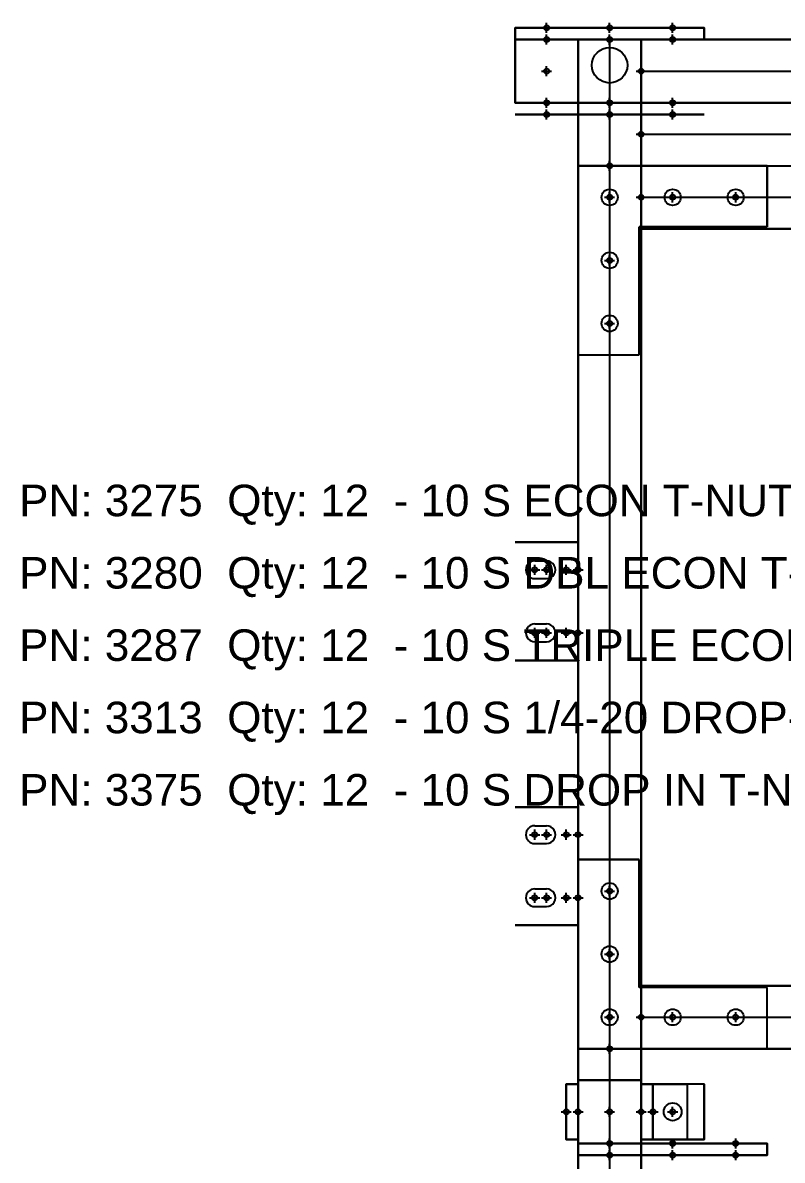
# Model space of a CAD drawing. Header units: inches. Extents: x -15.3 to 23.9, y -11.6 to 6.8.
# Drawn here: x 0.06 to 12.1, y -11.21 to 6.82 of the extents above; entities that cross this region are included whole.
import ezdxf

# ---------------------------------------------------------------- set-up
doc = ezdxf.new("R2010")
doc.units = ezdxf.units.IN
doc.header["$MEASUREMENT"] = 0
doc.header["$PDMODE"] = 34
doc.header["$PDSIZE"] = 0.08
for name, color, linetype in [('AQME Center Lines', 7, 'Continuous'), ('AQME Holes', 7, 'Continuous'), ('AQME NonGraphical Parts', 7, 'Continuous'), ('AQME Points', 7, 'Continuous'), ('AQME TSlots', 7, 'Continuous')]:
    doc.layers.add(name, color=color, linetype=linetype)
doc.styles.get("Standard").update_dxf_attribs({"font": 'ARIAL.TTF'})

# ---------------------------------------------------------------- blocks, each defined once
blk = doc.blocks.new('AQME_7042_20120316133744')
at = {"layer": 'AQME Holes', "color": 4}
blk.add_circle((0, 0), 0.2815, dxfattribs=at)
blk = doc.blocks.new('AQME_7042_20120316133754')
at = {"layer": 'AQME Holes', "color": 4}
blk.add_circle((0, 0), 0.2815, dxfattribs=at)
blk = doc.blocks.new('AQME_7042_20120316133802')
at = {"layer": 'AQME Holes', "color": 4}
blk.add_circle((0, 0), 0.2815, dxfattribs=at)
blk = doc.blocks.new('AQME_7042_20120316133815')
at = {"layer": 'AQME Holes', "color": 4}
blk.add_circle((0, 0), 0.2815, dxfattribs=at)
blk = doc.blocks.new('AQME_1030_20120316133816', base_point=(0.5, 0.5))
for points in [[(0, 0), (1, 0), (1, 3), (0, 3)], [(1, 3), (0, 3), (0, 3, 12), (1, 3, 12)], [(0, 3), (0, 0), (0, 0, 12), (0, 3, 12)], [(0, 0, 12), (1, 0, 12), (1, 3, 12), (0, 3, 12)], [(1, 0), (1, 3), (1, 3, 12), (1, 0, 12)], [(0, 0), (1, 0), (1, 0, 12), (0, 0, 12)]]:
    blk.add_3dface(points)
at = {"layer": 'AQME Center Lines', "color": 6}
for p, q in [((0, 2), (0, 2, 12)), ((1, 2), (1, 2, 12)), ((0, 1), (0, 1, 12)), ((1, 1), (1, 1, 12))]:
    blk.add_line(p, q, dxfattribs=at)
at = {"layer": 'AQME Points', "color": 3}
for p in [(0.5, 2.5), (0.5, 1.5), (0.5, 0.5)]:
    blk.add_point(p, dxfattribs=at)
at = {"layer": 'AQME Points', "color": 2}
for p in [(0.5, 2.5, 12), (0.5, 1.5, 12), (0.5, 0.5, 12)]:
    blk.add_point(p, dxfattribs=at)
at = {"layer": 'AQME TSlots', "color": 1}
for p, q in [((0.5, 3), (0.5, 3, 12)), ((0, 2.5), (0, 2.5, 12)), ((1, 2.5), (1, 2.5, 12)), ((0, 1.5), (0, 1.5, 12)), ((1, 1.5), (1, 1.5, 12)), ((0, 0.5), (0, 0.5, 12)), ((1, 0.5), (1, 0.5, 12)), ((0.5, 0), (0.5, 0, 12))]:
    blk.add_line(p, q, dxfattribs=at)
at = {"extrusion": (0, 1, 0)}
blk.add_blockref('AQME_7042_20120316133744', (-0.5, 0.406, 3), dxfattribs=at)
at = {"extrusion": (0, 1, 0), "rotation": 179.9999999999998}
blk.add_blockref('AQME_7042_20120316133754', (-0.4999999999999999, 11.594, 3), dxfattribs=at)
at = {"extrusion": (0, -1, 0), "rotation": 179.9999999999998}
blk.add_blockref('AQME_7042_20120316133802', (0.4999999999999999, 11.594), dxfattribs=at)
at = {"extrusion": (0, -1, 0)}
blk.add_blockref('AQME_7042_20120316133815', (0.5, 0.406), dxfattribs=at)
blk = doc.blocks.new('AQME_4118_20120316135133')
at = {"color": 1}
for centre in [(0, 0), (1, 0), (2, 0)]:
    blk.add_circle(centre, 0.1285, dxfattribs=at)
at = {"color": 3}
for p in [(0, 0), (1, 0), (2, 0)]:
    blk.add_point(p, dxfattribs=at)
at = {"color": 2}
for p in [(0, 0, 0.1875), (1, 0, 0.1875), (2, 0, 0.1875)]:
    blk.add_point(p, dxfattribs=at)
for points in [[(2.5, 0.4375), (-0.5, 0.4375), (-0.5, 0.4375, 0.188), (2.5, 0.4375, 0.188)], [(-0.5, 0.4375), (-0.5, -0.4375), (-0.5, -0.4375, 0.188), (-0.5, 0.4375, 0.188)], [(2.5, -0.4375), (2.5, 0.4375), (2.5, 0.4375, 0.188), (2.5, -0.4375, 0.188)], [(-0.5, -0.4375), (2.5, -0.4375), (2.5, -0.4375, 0.188), (-0.5, -0.4375, 0.188)]]:
    blk.add_3dface(points)
at = {"invisible_edges": 14}
for points in [[(-0.5, 0.4375), (2.5, 0.4375), (1, -0.0005)], [(2.5, 0.4375, 0.188), (-0.5, 0.4375, 0.188), (1, -0.0005, 0.188)], [(-0.5, -0.4375), (-0.5, 0.4375), (1, -0.0005)], [(-0.5, 0.4375, 0.188), (-0.5, -0.4375, 0.188), (1, -0.0005, 0.188)], [(2.5, 0.4375), (2.5, -0.4375), (1, -0.0005)], [(2.5, -0.4375, 0.188), (2.5, 0.4375, 0.188), (1, -0.0005, 0.188)], [(2.5, -0.4375), (-0.5, -0.4375), (1, -0.0005)], [(-0.5, -0.4375, 0.188), (2.5, -0.4375, 0.188), (1, -0.0005, 0.188)]]:
    blk.add_3dface(points, dxfattribs=at)
blk = doc.blocks.new('AQME_7042_20120316135722')
at = {"layer": 'AQME Holes', "color": 4}
blk.add_circle((0, 0), 0.2815, dxfattribs=at)
blk = doc.blocks.new('AQME_1010_20120316135724', base_point=(0.5, 0.5))
for points in [[(0, 0), (1, 0), (1, 1), (0, 1)], [(1, 1), (0, 1), (0, 1, 4), (1, 1, 4)], [(0, 1), (0, 0), (0, 0, 4), (0, 1, 4)], [(0, 0, 4), (1, 0, 4), (1, 1, 4), (0, 1, 4)], [(1, 0), (1, 1), (1, 1, 4), (1, 0, 4)], [(0, 0), (1, 0), (1, 0, 4), (0, 0, 4)]]:
    blk.add_3dface(points)
at = {"layer": 'AQME Points', "color": 3}
blk.add_point((0.5, 0.5), dxfattribs=at)
at = {"layer": 'AQME Points', "color": 2}
blk.add_point((0.5, 0.5, 4), dxfattribs=at)
at = {"layer": 'AQME TSlots', "color": 1}
for p, q in [((0.5, 1), (0.5, 1, 4)), ((0, 0.5), (0, 0.5, 4)), ((1, 0.5), (1, 0.5, 4)), ((0.5, 0), (0.5, 0, 4))]:
    blk.add_line(p, q, dxfattribs=at)
at = {"extrusion": (0, -1, 0)}
blk.add_blockref('AQME_7042_20120316135722', (0.5, 0.406), dxfattribs=at)
blk = doc.blocks.new('AQME_1010_20120316150522', base_point=(0.5, 0.5))
for points in [[(0, 0), (1, 0), (1, 1), (0, 1)], [(1, 1), (0, 1), (0, 1, 5), (1, 1, 5)], [(0, 1), (0, 0), (0, 0, 5), (0, 1, 5)], [(0, 0, 5), (1, 0, 5), (1, 1, 5), (0, 1, 5)], [(1, 0), (1, 1), (1, 1, 5), (1, 0, 5)], [(0, 0), (1, 0), (1, 0, 5), (0, 0, 5)]]:
    blk.add_3dface(points)
at = {"layer": 'AQME Points', "color": 3}
blk.add_point((0.5, 0.5), dxfattribs=at)
at = {"layer": 'AQME Points', "color": 2}
blk.add_point((0.5, 0.5, 5), dxfattribs=at)
at = {"layer": 'AQME TSlots', "color": 1}
for p, q in [((0.5, 1), (0.5, 1, 5)), ((0, 0.5), (0, 0.5, 5)), ((1, 0.5), (1, 0.5, 5)), ((0.5, 0), (0.5, 0, 5))]:
    blk.add_line(p, q, dxfattribs=at)
blk = doc.blocks.new('AQME_4132_20120316152105')
at = {"color": 1}
blk.add_circle((0, 0.5), 0.1405, dxfattribs=at)
at = {"color": 1, "extrusion": (0, 1, 0)}
blk.add_circle((0, 0.5), 0.1405, dxfattribs=at)
at = {"color": 3}
for p in [(0, 0.5), (0, 0)]:
    blk.add_point(p, dxfattribs=at)
at = {"color": 2}
blk.add_point((0, 0.5, 0.188), dxfattribs=at)
at = {"color": 2, "extrusion": (0, 1, 0)}
blk.add_point((0, 0.188, 0.5), dxfattribs=at)
at = {"color": 3, "extrusion": (0, 1, 0)}
blk.add_point((0, 0, 0.5), dxfattribs=at)
for points in [[(0.4375, 0), (0.4375, 1), (-0.4375, 1), (-0.4375, 0)], [(0.4375, 1), (-0.4375, 1), (-0.4375, 1, 0.188), (0.4375, 1, 0.188)], [(0.4375, 0.188, 1), (0.4375, 1, 0.188), (-0.4375, 1, 0.188), (-0.4375, 0.188, 1)], [(0.4375, 0.188, 0.188), (0.4375, 0.734, 0.188), (-0.4375, 0.734, 0.188), (-0.4375, 0.188, 0.188)], [(0.4375, 0.188, 0.734), (0.4375, 0.734, 0.188), (-0.4375, 0.734, 0.188), (-0.4375, 0.188, 0.734)], [(0.4375, 0.188, 0.188), (-0.4375, 0.188, 0.188), (-0.4375, 0.188, 0.734), (0.4375, 0.188, 0.734)], [(-0.4375, 0, 1), (0.4375, 0, 1), (0.4375, 0.188, 1), (-0.4375, 0.188, 1)]]:
    blk.add_3dface(points)
for points, invisible_edges in [([(-0.4375, 1), (-0.4375, 0), (-0.4375, 0.188, 0.188), (-0.4375, 1, 0.188)], 6), ([(-0.4375, 0.188, 1), (-0.4375, 0.188, 0.734), (-0.4375, 0.734, 0.188), (-0.4375, 1, 0.188)], 5), ([(0.4375, 0), (0.4375, 1), (0.4375, 1, 0.188), (0.4375, 0.188, 0.188)], 12), ([(0.4375, 0.188, 1), (0.4375, 0.188, 0.734), (0.4375, 0.734, 0.188), (0.4375, 1, 0.188)], 5), ([(-0.4375, 0.188, 0.188), (-0.4375, 0), (-0.4375, 0, 1), (-0.4375, 0.188, 1)], 9), ([(0.4375, 0, 1), (0.4375, 0), (0.4375, 0.188, 0.188), (0.4375, 0.188, 1)], 6), ([(0.4375, 0), (-0.4375, 0), (-0.4375, 0, 1), (0.4375, 0, 1)], 8)]:
    blk.add_3dface(points, dxfattribs=dict(invisible_edges=invisible_edges))
blk = doc.blocks.new('AQME_4118_20120316152219')
at = {"color": 1}
for centre in [(0, 0), (1, 0), (2, 0)]:
    blk.add_circle(centre, 0.1285, dxfattribs=at)
at = {"color": 3}
for p in [(0, 0), (1, 0), (2, 0)]:
    blk.add_point(p, dxfattribs=at)
at = {"color": 2}
for p in [(0, 0, 0.1875), (1, 0, 0.1875), (2, 0, 0.1875)]:
    blk.add_point(p, dxfattribs=at)
for points in [[(2.5, 0.4375), (-0.5, 0.4375), (-0.5, 0.4375, 0.188), (2.5, 0.4375, 0.188)], [(-0.5, 0.4375), (-0.5, -0.4375), (-0.5, -0.4375, 0.188), (-0.5, 0.4375, 0.188)], [(2.5, -0.4375), (2.5, 0.4375), (2.5, 0.4375, 0.188), (2.5, -0.4375, 0.188)], [(-0.5, -0.4375), (2.5, -0.4375), (2.5, -0.4375, 0.188), (-0.5, -0.4375, 0.188)]]:
    blk.add_3dface(points)
at = {"invisible_edges": 14}
for points in [[(-0.5, 0.4375), (2.5, 0.4375), (1, -0.0005)], [(2.5, 0.4375, 0.188), (-0.5, 0.4375, 0.188), (1, -0.0005, 0.188)], [(-0.5, -0.4375), (-0.5, 0.4375), (1, -0.0005)], [(-0.5, 0.4375, 0.188), (-0.5, -0.4375, 0.188), (1, -0.0005, 0.188)], [(2.5, 0.4375), (2.5, -0.4375), (1, -0.0005)], [(2.5, -0.4375, 0.188), (2.5, 0.4375, 0.188), (1, -0.0005, 0.188)], [(2.5, -0.4375), (-0.5, -0.4375), (1, -0.0005)], [(-0.5, -0.4375, 0.188), (2.5, -0.4375, 0.188), (1, -0.0005, 0.188)]]:
    blk.add_3dface(points, dxfattribs=at)
blk = doc.blocks.new('AQME_1020_20120316155458', base_point=(0.5, 0.5))
for points in [[(0, 0), (1, 0), (1, 2), (0, 2)], [(1, 2), (0, 2), (0, 2, 12), (1, 2, 12)], [(0, 2), (0, 0), (0, 0, 12), (0, 2, 12)], [(0, 0, 12), (1, 0, 12), (1, 2, 12), (0, 2, 12)], [(1, 0), (1, 2), (1, 2, 12), (1, 0, 12)], [(0, 0), (1, 0), (1, 0, 12), (0, 0, 12)]]:
    blk.add_3dface(points)
at = {"layer": 'AQME Center Lines', "color": 6}
for p, q in [((0, 1), (0, 1, 12)), ((1, 1), (1, 1, 12))]:
    blk.add_line(p, q, dxfattribs=at)
at = {"layer": 'AQME Points', "color": 3}
for p in [(0.5, 1.5), (0.5, 0.5)]:
    blk.add_point(p, dxfattribs=at)
at = {"layer": 'AQME Points', "color": 2}
for p in [(0.5, 1.5, 12), (0.5, 0.5, 12)]:
    blk.add_point(p, dxfattribs=at)
at = {"layer": 'AQME TSlots', "color": 1}
for p, q in [((0.5, 2), (0.5, 2, 12)), ((0, 1.5), (0, 1.5, 12)), ((1, 1.5), (1, 1.5, 12)), ((0, 0.5), (0, 0.5, 12)), ((1, 0.5), (1, 0.5, 12)), ((0.5, 0), (0.5, 0, 12))]:
    blk.add_line(p, q, dxfattribs=at)
blk = doc.blocks.new('AQME_1010_20120316155705', base_point=(0.5, 0.5))
for points in [[(0, 0), (1, 0), (1, 1), (0, 1)], [(1, 1), (0, 1), (0, 1, 14), (1, 1, 14)], [(0, 1), (0, 0), (0, 0, 14), (0, 1, 14)], [(0, 0, 14), (1, 0, 14), (1, 1, 14), (0, 1, 14)], [(1, 0), (1, 1), (1, 1, 14), (1, 0, 14)], [(0, 0), (1, 0), (1, 0, 14), (0, 0, 14)]]:
    blk.add_3dface(points)
at = {"layer": 'AQME Points', "color": 3}
blk.add_point((0.5, 0.5), dxfattribs=at)
at = {"layer": 'AQME Points', "color": 2}
blk.add_point((0.5, 0.5, 14), dxfattribs=at)
at = {"layer": 'AQME TSlots', "color": 1}
for p, q in [((0.5, 1), (0.5, 1, 14)), ((0, 0.5), (0, 0.5, 14)), ((1, 0.5), (1, 0.5, 14)), ((0.5, 0), (0.5, 0, 14))]:
    blk.add_line(p, q, dxfattribs=at)
blk = doc.blocks.new('AQME_4118_20120316160110')
at = {"color": 1}
for centre in [(0, 0), (1, 0), (2, 0)]:
    blk.add_circle(centre, 0.1285, dxfattribs=at)
at = {"color": 3}
for p in [(0, 0), (1, 0), (2, 0)]:
    blk.add_point(p, dxfattribs=at)
at = {"color": 2}
for p in [(0, 0, 0.1875), (1, 0, 0.1875), (2, 0, 0.1875)]:
    blk.add_point(p, dxfattribs=at)
for points in [[(2.5, 0.4375), (-0.5, 0.4375), (-0.5, 0.4375, 0.188), (2.5, 0.4375, 0.188)], [(-0.5, 0.4375), (-0.5, -0.4375), (-0.5, -0.4375, 0.188), (-0.5, 0.4375, 0.188)], [(2.5, -0.4375), (2.5, 0.4375), (2.5, 0.4375, 0.188), (2.5, -0.4375, 0.188)], [(-0.5, -0.4375), (2.5, -0.4375), (2.5, -0.4375, 0.188), (-0.5, -0.4375, 0.188)]]:
    blk.add_3dface(points)
at = {"invisible_edges": 14}
for points in [[(-0.5, 0.4375), (2.5, 0.4375), (1, -0.0005)], [(2.5, 0.4375, 0.188), (-0.5, 0.4375, 0.188), (1, -0.0005, 0.188)], [(-0.5, -0.4375), (-0.5, 0.4375), (1, -0.0005)], [(-0.5, 0.4375, 0.188), (-0.5, -0.4375, 0.188), (1, -0.0005, 0.188)], [(2.5, 0.4375), (2.5, -0.4375), (1, -0.0005)], [(2.5, -0.4375, 0.188), (2.5, 0.4375, 0.188), (1, -0.0005, 0.188)], [(2.5, -0.4375), (-0.5, -0.4375), (1, -0.0005)], [(-0.5, -0.4375, 0.188), (2.5, -0.4375, 0.188), (1, -0.0005, 0.188)]]:
    blk.add_3dface(points, dxfattribs=at)
blk = doc.blocks.new('AQME_4081_20120316160502')
for p, q in [((-0.5, 2.5), (-0.5, -0.5)), ((-0.5, 2.5), (0.47, 2.5)), ((0.47, 2.5), (0.47, 0.47)), ((2.5, 0.47), (0.47, 0.47)), ((2.5, -0.5), (2.5, 0.47)), ((-0.5, -0.5), (2.5, -0.5))]:
    blk.add_line(p, q)
at = {"color": 1}
for centre in [(0, 2), (0, 1), (0, 0), (1, 0), (2, 0)]:
    blk.add_circle(centre, 0.1285, dxfattribs=at)
at = {"color": 3}
for p in [(0, 2), (0, 1), (0, 0), (1, 0), (2, 0)]:
    blk.add_point(p, dxfattribs=at)
at = {"color": 2}
for p in [(0, 2, 0.188), (0, 1, 0.188), (0, 0, 0.188), (1, 0, 0.188), (2, 0, 0.188)]:
    blk.add_point(p, dxfattribs=at)
at = {"invisible_edges": 8}
for points in [[(0.47, 0.47), (0.47, 2.5), (-0.5, 2.5), (-0.5, -0.5)], [(0.47, 0.47, 0.188), (0.47, 2.5, 0.188), (-0.5, 2.5, 0.188), (-0.5, -0.5, 0.188)], [(-0.5, -0.5), (2.5, -0.5), (2.5, 0.47), (0.47, 0.47)], [(-0.5, -0.5, 0.188), (2.5, -0.5, 0.188), (2.5, 0.47, 0.188), (0.47, 0.47, 0.188)]]:
    blk.add_3dface(points, dxfattribs=at)
blk = doc.blocks.new('AQME_4081_20120316160719')
for p, q in [((-0.5, 2.5), (-0.5, -0.5)), ((-0.5, 2.5), (0.47, 2.5)), ((0.47, 2.5), (0.47, 0.47)), ((2.5, 0.47), (0.47, 0.47)), ((2.5, -0.5), (2.5, 0.47)), ((-0.5, -0.5), (2.5, -0.5))]:
    blk.add_line(p, q)
at = {"color": 1}
for centre in [(0, 2), (0, 1), (0, 0), (1, 0), (2, 0)]:
    blk.add_circle(centre, 0.1285, dxfattribs=at)
at = {"color": 3}
for p in [(0, 2), (0, 1), (0, 0), (1, 0), (2, 0)]:
    blk.add_point(p, dxfattribs=at)
at = {"color": 2}
for p in [(0, 2, 0.188), (0, 1, 0.188), (0, 0, 0.188), (1, 0, 0.188), (2, 0, 0.188)]:
    blk.add_point(p, dxfattribs=at)
at = {"invisible_edges": 8}
for points in [[(0.47, 0.47), (0.47, 2.5), (-0.5, 2.5), (-0.5, -0.5)], [(0.47, 0.47, 0.188), (0.47, 2.5, 0.188), (-0.5, 2.5, 0.188), (-0.5, -0.5, 0.188)], [(-0.5, -0.5), (2.5, -0.5), (2.5, 0.47), (0.47, 0.47)], [(-0.5, -0.5, 0.188), (2.5, -0.5, 0.188), (2.5, 0.47, 0.188), (0.47, 0.47, 0.188)]]:
    blk.add_3dface(points, dxfattribs=at)
blk = doc.blocks.new('AQME_4081_20120316160741')
for p, q in [((-0.5, 2.5), (-0.5, -0.5)), ((-0.5, 2.5), (0.47, 2.5)), ((0.47, 2.5), (0.47, 0.47)), ((2.5, 0.47), (0.47, 0.47)), ((2.5, -0.5), (2.5, 0.47)), ((-0.5, -0.5), (2.5, -0.5))]:
    blk.add_line(p, q)
at = {"color": 1}
for centre in [(0, 2), (0, 1), (0, 0), (1, 0), (2, 0)]:
    blk.add_circle(centre, 0.1285, dxfattribs=at)
at = {"color": 3}
for p in [(0, 2), (0, 1), (0, 0), (1, 0), (2, 0)]:
    blk.add_point(p, dxfattribs=at)
at = {"color": 2}
for p in [(0, 2, 0.188), (0, 1, 0.188), (0, 0, 0.188), (1, 0, 0.188), (2, 0, 0.188)]:
    blk.add_point(p, dxfattribs=at)
at = {"invisible_edges": 8}
for points in [[(0.47, 0.47), (0.47, 2.5), (-0.5, 2.5), (-0.5, -0.5)], [(0.47, 0.47, 0.188), (0.47, 2.5, 0.188), (-0.5, 2.5, 0.188), (-0.5, -0.5, 0.188)], [(-0.5, -0.5), (2.5, -0.5), (2.5, 0.47), (0.47, 0.47)], [(-0.5, -0.5, 0.188), (2.5, -0.5, 0.188), (2.5, 0.47, 0.188), (0.47, 0.47, 0.188)]]:
    blk.add_3dface(points, dxfattribs=at)
blk = doc.blocks.new('AQME_7042_20120316151234')
at = {"layer": 'AQME Holes', "color": 4}
blk.add_circle((0, 0), 0.2815, dxfattribs=at)
blk = doc.blocks.new('AQME_1010_20120316161301', base_point=(0.5, 0.5))
for points in [[(0, 1), (0, 0), (0, 0, 18), (0, 1, 18)], [(0, 0, 18), (1, 0, 18), (1, 1, 18), (0, 1, 18)], [(0, 0), (1, 0), (1, 1), (0, 1)], [(1, 1), (0, 1), (0, 1, 18), (1, 1, 18)], [(1, 0), (1, 1), (1, 1, 18), (1, 0, 18)], [(0, 0), (1, 0), (1, 0, 18), (0, 0, 18)]]:
    blk.add_3dface(points)
at = {"layer": 'AQME Points', "color": 3}
blk.add_point((0.5, 0.5), dxfattribs=at)
at = {"layer": 'AQME Points', "color": 2}
blk.add_point((0.5, 0.5, 18), dxfattribs=at)
at = {"layer": 'AQME TSlots', "color": 1}
for p, q in [((0.5, 1), (0.5, 1, 18)), ((0, 0.5), (0, 0.5, 18)), ((1, 0.5), (1, 0.5, 18)), ((0.5, 0), (0.5, 0, 18))]:
    blk.add_line(p, q, dxfattribs=at)
at = {"extrusion": (0, 1, 0)}
blk.add_blockref('AQME_7042_20120316151234', (-0.5, 0.406, 1), dxfattribs=at)
blk = doc.blocks.new('AQME_1010_20120316161913', base_point=(0.5, 0.5))
for points in [[(0, 0), (1, 0), (1, 1), (0, 1)], [(1, 1), (0, 1), (0, 1, 12), (1, 1, 12)], [(0, 1), (0, 0), (0, 0, 12), (0, 1, 12)], [(0, 0, 12), (1, 0, 12), (1, 1, 12), (0, 1, 12)], [(1, 0), (1, 1), (1, 1, 12), (1, 0, 12)], [(0, 0), (1, 0), (1, 0, 12), (0, 0, 12)]]:
    blk.add_3dface(points)
at = {"layer": 'AQME Points', "color": 3}
blk.add_point((0.5, 0.5), dxfattribs=at)
at = {"layer": 'AQME Points', "color": 2}
blk.add_point((0.5, 0.5, 12), dxfattribs=at)
at = {"layer": 'AQME TSlots', "color": 1}
for p, q in [((0.5, 1), (0.5, 1, 12)), ((0, 0.5), (0, 0.5, 12)), ((1, 0.5), (1, 0.5, 12)), ((0.5, 0), (0.5, 0, 12))]:
    blk.add_line(p, q, dxfattribs=at)
blk = doc.blocks.new('AQME_3275_20120316162911')
blk.add_text('PN: 3275  Qty: 12  - 10 S ECON T-NUT 8-32 THREAD', height=0.5).set_placement((0, 0))
blk = doc.blocks.new('AQME_3280_20120316162945')
blk.add_text('PN: 3280  Qty: 12  - 10 S DBL ECON T-NUT 1/4-20 THREAD', height=0.5).set_placement((0, 0))
blk = doc.blocks.new('AQME_3287_20120316163010')
blk.add_text('PN: 3287  Qty: 12  - 10 S TRIPLE ECON T-NUT 1/4-20 THREAD', height=0.5).set_placement((0, 0))
blk = doc.blocks.new('AQME_3313_20120316163125')
blk.add_text('PN: 3313  Qty: 12  - 10 S 1/4-20 DROP-IN W/SET SCREW', height=0.5).set_placement((0, 0))
blk = doc.blocks.new('AQME_3375_20120316163200')
blk.add_text('PN: 3375  Qty: 12  - 10 S DROP IN T-NUT 10-32', height=0.5).set_placement((0, 0))
blk = doc.blocks.new('AQME_4260_20120316163532')
at = {"color": 1, "extrusion": (0, -1, 0)}
for p, q in [((-0.1405, 0.5, 0.688), (-0.1405, 0.5, 0.5)), ((0.1405, 0.5, 0.688), (0.1405, 0.5, 0.5)), ((0.8595, 0.5, 0.688), (0.8595, 0.5, 0.5)), ((1.1405, 0.5, 0.688), (1.1405, 0.5, 0.5))]:
    blk.add_line(p, q, dxfattribs=at)
at = {"extrusion": (-1, 0, 0)}
for p, q in [((1.4375, 0.5, 1), (1.4375, 0.312, 1)), ((1.4375, 0.5, 1), (1.4375, 0.5)), ((1.4375, -0.5), (1.4375, 0.5)), ((1.4375, 0.312, 1), (1.4375, 0.312, 0.188)), ((1.4375, -0.5, 0.188), (1.4375, 0.312, 0.188)), ((1.4375, -0.5), (1.4375, -0.5, 0.188))]:
    blk.add_line(p, q, dxfattribs=at)
at = {"color": 1}
for centre in [(0, 0), (1, 0)]:
    blk.add_circle(centre, 0.1405, dxfattribs=at)
at = {"color": 1, "extrusion": (0, -1, 0)}
for centre, start, end in [((0, 0.688, -0.5), 0, 179.9999999999998), ((0, 0.5, -0.5), 179.9999999999998, 0), ((1, 0.688, -0.5), 0, 179.9999999999998), ((1, 0.5, -0.5), 179.9999999999998, 0)]:
    blk.add_arc(centre, 0.1405, start, end, dxfattribs=at)
at = {"color": 3, "extrusion": (0, -1, 0)}
for p in [(0, 0.5, 0.5), (0, 0.5, 0.688), (1, 0.5, 0.5), (1, 0.5, 0.688)]:
    blk.add_point(p, dxfattribs=at)
at = {"color": 2, "extrusion": (0, -1, 0)}
for p in [(0, 0.312, 0.5), (0, 0.312, 0.688), (1, 0.312, 0.5), (1, 0.312, 0.688)]:
    blk.add_point(p, dxfattribs=at)
at = {"color": 3}
for p in [(0, 0), (1, 0)]:
    blk.add_point(p, dxfattribs=at)
at = {"color": 2}
for p in [(0, 0, 0.188), (1, 0, 0.188)]:
    blk.add_point(p, dxfattribs=at)
for points, invisible_edges in [([(-0.4375, 0.312, 0.188), (-0.4375, 0.312, 1), (-0.4375, 0.5, 1), (-0.4375, 0.5)], 8), ([(-0.4375, 0.5), (-0.4375, -0.5), (-0.4375, -0.5, 0.188), (-0.4375, 0.312, 0.188)], 8), ([(1.4375, 0.312, 0.188), (1.4375, 0.312, 1), (1.4375, 0.5, 1), (1.4375, 0.5)], 8), ([(1.4375, 0.5), (1.4375, -0.5), (1.4375, -0.5, 0.188), (1.4375, 0.312, 0.188)], 8), ([(1.4375, -0.361, 0.182), (1.4375, -0.312, 0.188), (1.4375, -0.312), (1.4375, -0.343)], 10)]:
    blk.add_3dface(points, dxfattribs=dict(invisible_edges=invisible_edges))

msp = doc.modelspace()

# ---------------------------------------------------------------- linework, layer by layer
msp.add_line((9.86490858089934, -9.443680947305815), (21.86490858089934, -9.443680947305813))

# ---------------------------------------------------------------- block references
at = {"extrusion": (-7.888609052210118e-31, -1, -5.329070518200733e-15), "rotation": 179.9999999999998}
for p in [(10.36490858089936, 1.562499999999918, -6.744319052694192), (10.36490858089934, -0.562500000000032, -6.744319052694178)]:
    msp.add_blockref('AQME_4118_20120316160110', p, dxfattribs=at)
for name, p, rotation in [('AQME_1010_20120316150522', (8.364908580899346, 6.056319052694184, -0.9999999999999343), 180), ('AQME_4081_20120316160719', (9.364908580899357, 4.056319052694186, 2.999999999999945), 269.9999999999999), ('AQME_4132_20120316152105', (9.864908580899328, -10.44368094730583, 2.999999999999947), 269.9999999999998)]:
    msp.add_blockref(name, p, dxfattribs=dict(rotation=rotation))
at = {"extrusion": (0, -1, 1.77635683940025e-15)}
msp.add_blockref('AQME_1010_20120316161301', (9.36490858089934, -0.4999999999999883, -6.556319052694185), dxfattribs=at)
at = {"extrusion": (1, 0, 0)}
for name, p, rotation in [('AQME_1030_20120316133816', (6.056319052694184, -0.4999999999999991, 9.86490858089934), 89.9999999999999), ('AQME_1010_20120316161913', (-8.943680947305817, 2.499999999999992, 9.864908580899357), 269.9999999999996)]:
    msp.add_blockref(name, p, dxfattribs=dict(at, rotation=rotation))
at = {"extrusion": (0, -1, -1.776356839400232e-15), "rotation": 269.9999999999993}
msp.add_blockref('AQME_4081_20120316160502', (8.364908580899373, 1.499999999999998, -5.556319052694181), dxfattribs=at)
at = {"extrusion": (1, 0, 3.155443620884047e-30), "rotation": 270.0000000000001}
msp.add_blockref('AQME_1020_20120316155458', (4.056319052694187, 2.499999999999945, 9.864908580899357), dxfattribs=at)
at = {"extrusion": (0, -1, 3.552713678800501e-15), "rotation": 270}
msp.add_blockref('AQME_1010_20120316155705', (9.364908580899357, 2.499999999999961, -4.556319052694175), dxfattribs=at)
at = {"extrusion": (-1, -1.831867990631498e-15, 5.162537064507002e-15), "rotation": 180.0000000000001}
for p in [(2.849054658609498, -0.4999999999999294, -8.864908580899336), (7.049375780267099, -0.4999999999999294, -8.864908580899328)]:
    msp.add_blockref('AQME_4260_20120316163532', p, dxfattribs=at)
msp.add_blockref('AQME_4081_20120316160741', (9.364908580899359, -8.943680947305813, 2.999999999999995))
at = {"extrusion": (-1, 0, 0), "xscale": -1, "rotation": 270.0000000000001}
msp.add_blockref('AQME_4118_20120316135133', (10.44368094730581, -0.4999999999999883, -8.86490858089934), dxfattribs=at)
at = {"xscale": -1}
msp.add_blockref('AQME_1010_20120316135724', (9.36490858089934, -10.44368094730581), dxfattribs=at)
at = {"extrusion": (0, 1, 1.77635683940025e-15), "rotation": 179.9999999999998}
msp.add_blockref('AQME_4118_20120316152219', (-9.36490858089934, 2.499999999999963, -11.13168094730581), dxfattribs=at)
at = {"layer": 'AQME NonGraphical Parts'}
for name, p in [('AQME_3275_20120316162911', (0, -1)), ('AQME_3280_20120316162945', (0, -2.14699863574352)), ('AQME_3287_20120316163010', (0, -3.29399727148704)), ('AQME_3313_20120316163125', (0, -4.44099590723056)), ('AQME_3375_20120316163200', (0, -5.58799454297408))]:
    msp.add_blockref(name, p, dxfattribs=at)

doc.saveas('drawing.dxf')
